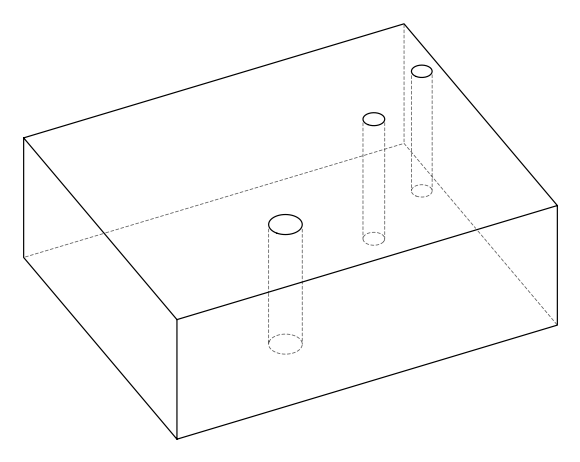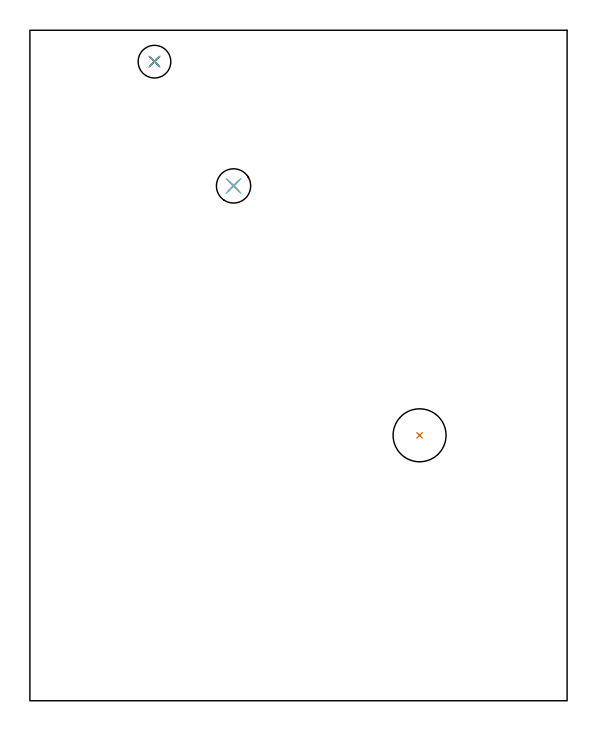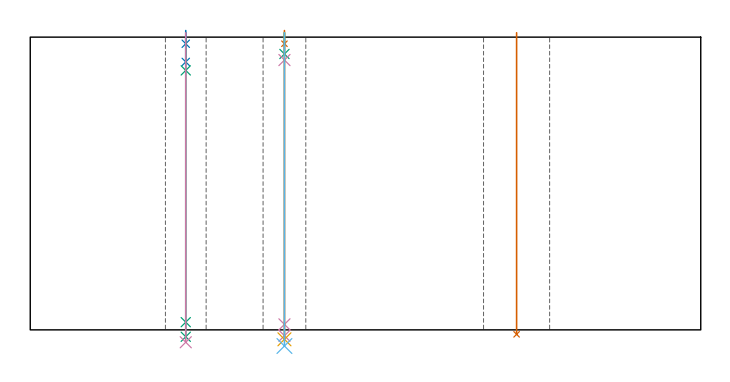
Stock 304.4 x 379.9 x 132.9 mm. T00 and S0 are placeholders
(PLAN: 10 operations, 8 tool changes, 3.7 min)
(1 SPOT_DRILL | STEP1HOLE | NXT0321_9005460120000 | 0.05 min | 183 mm3)
(2 SPOT_DRILL_1 | STEP1HOLE_2 | NXT0321_9005460120000 | 0.05 min | 183 mm3)
(3 DRILL_BLIND_HOLE_INTO_CENTER | STEP1HOLE | NXT0301_022 | 0.04 min | 93 mm3)
(4 GUN_DRILL_THROUGH_HOLE | STEP1HOLE | UGT0307_001 | 0.59 min | 2431 mm3)
(5 SPADE_DRILL_TO_ENLARGE_THROUGH_HOLE | STEP1HOLE | UGT0306_003 | 0.56 min | 13557 mm3)
(6 DRILL_TO_ENLARGE_THROUGH_HOLE | STEP1HOLE | UGT0301_261 | 0.57 min | 22969 mm3)
(7 INDEXABLE_INSERT_DRILL_THROUGH_HOLE_FROM_SOLID | STEP1HOLE_1 | NXT0302_031 | 0.55 min | 93879 mm3)
(8 DRILL_BLIND_HOLE_INTO_CENTER_1 | STEP1HOLE_2 | NXT0301_046 | 0.05 min | 364 mm3)
(9 GUN_DRILL_THROUGH_HOLE_1 | STEP1HOLE_2 | UGT0307_003 | 0.63 min | 4676 mm3)
(10 SPADE_DRILL_TO_ENLARGE_THROUGH_HOLE_1 | STEP1HOLE_2 | UGT0306_009 | 0.56 min | 30457 mm3)
(TOOL NXT0321_9005460120000 | NC Spot Drill, 142deg, 12mm, Carbide, Uncoated | D12 PA142 FL30 Z2)
(TOOL NXT0301_022 | Carbide Drill 5.1mm [860.1-0510-015A1-MM 2214] | D5.1 PA140 FL28 Z2)
(TOOL UGT0307_001 | Gun Drill 5 mm | D5 PA130 FL24 Z1)
(TOOL UGT0306_003 | Spade Drill 12.5mm | D12.5 PA132 FL10 Z2)
(TOOL UGT0301_261 | Twist Drill 19.4 mm | D19.4 PA118 FL140 Z2)
(TOOL NXT0302_031 | Index. Insert Drill 30mm [880-D3000L32-05] | D30 PA176 FL150 Z2)
(TOOL NXT0301_046 | Carbide Drill 7.5mm [860.1-0750-038A1-MM 2214] | D7.5 PA140 FL53 Z2)
(TOOL UGT0307_003 | Gun Drill 7 mm | D7 PA130 FL24 Z1)
(TOOL UGT0306_009 | Spade Drill 18.5mm | D18.5 PA132 FL10 Z2)
(OP 1 SPOT_DRILL)
G17 G21 G94 G90
T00 M6
G54
G17 G0 G90 X115.4 Y291.7 S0 M3
G43 Z142.9 H0
G94 G81 G98 Z129.9 F250. R135.9
G80
M5
M2
(OP 2 SPOT_DRILL_1)
G17 G21 G94 G90
T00 M6
G54
G17 G0 G90 X70.6 Y362.1 S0 M3
G43 Z142.9 H0
G94 G81 G98 Z129.9 F250. R135.9
G80
M5
M2
(OP 3 DRILL_BLIND_HOLE_INTO_CENTER)
G17 G21 G94 G90
T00 M6
G54
G17 G0 G90 X115.4 Y291.7 S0 M3
G43 Z142.9 H1
G94 G81 G98 Z125.25 F250. R134.9
G80
M5
M2
(OP 4 GUN_DRILL_THROUGH_HOLE)
G17 G21 G94 G90
T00 M6
G54
G17 G0 G90 X115.4 Y291.7 M8
G43 Z142.9 H0
Z130.816
S716 M3
G94 G1 Z122.494 F125. M26
G4 X.084
Z2.5 F250.
G4 X.084
Z-2.666 F125.
G4 X.084
M5
M9
G0 Z130.816
Z142.9
M2
(OP 5 SPADE_DRILL_TO_ENLARGE_THROUGH_HOLE)
G17 G21 G94 G90
T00 M6
G54
G17 G0 G90 X115.4 Y291.7 S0 M3
G43 Z142.9 H0
G94 G73 G98 Z-4.283 F250. Q12.471 R134.9
G80
M5
M2
(OP 6 DRILL_TO_ENLARGE_THROUGH_HOLE)
G17 G21 G94 G90
T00 M6
G54
G17 G0 G90 X115.4 Y291.7 S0 M3
G43 Z142.9 H0
G94 G73 G98 Z-7.328 F250. Q17.529 R134.9
G80
M5
M2
(OP 7 INDEXABLE_INSERT_DRILL_THROUGH_HOLE_FROM_SOLID)
G17 G21 G94 G90
T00 M6
G54
G17 G0 G90 X220.8 Y150.4 S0 M3
G43 Z142.9 H1
G94 G81 G98 Z-2.024 F250. R134.9
G80
M5
M2
(OP 8 DRILL_BLIND_HOLE_INTO_CENTER_1)
G17 G21 G94 G90
T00 M6
G54
G17 G0 G90 X70.6 Y362.1 S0 M3
G43 Z142.9 H1
G94 G81 G98 Z121.65 F250. R134.9
G80
M5
M2
(OP 9 GUN_DRILL_THROUGH_HOLE_1)
G17 G21 G94 G90
T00 M6
G54
G17 G0 G90 X70.6 Y362.1 M8
G43 Z142.9 H0
Z132.741
S716 M3
G94 G1 Z117.792 F125. M26
G4 X.084
Z3.5 F250.
G4 X.084
Z-3.132 F125.
G4 X.084
M5
M9
G0 Z132.741
Z142.9
M2
(OP 10 SPADE_DRILL_TO_ENLARGE_THROUGH_HOLE_1)
G17 G21 G94 G90
T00 M6
G54
G17 G0 G90 X70.6 Y362.1 S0 M3
G43 Z142.9 H0
G94 G73 G98 Z-5.618 F250. Q17.315 R134.9
G80
M5
M2
